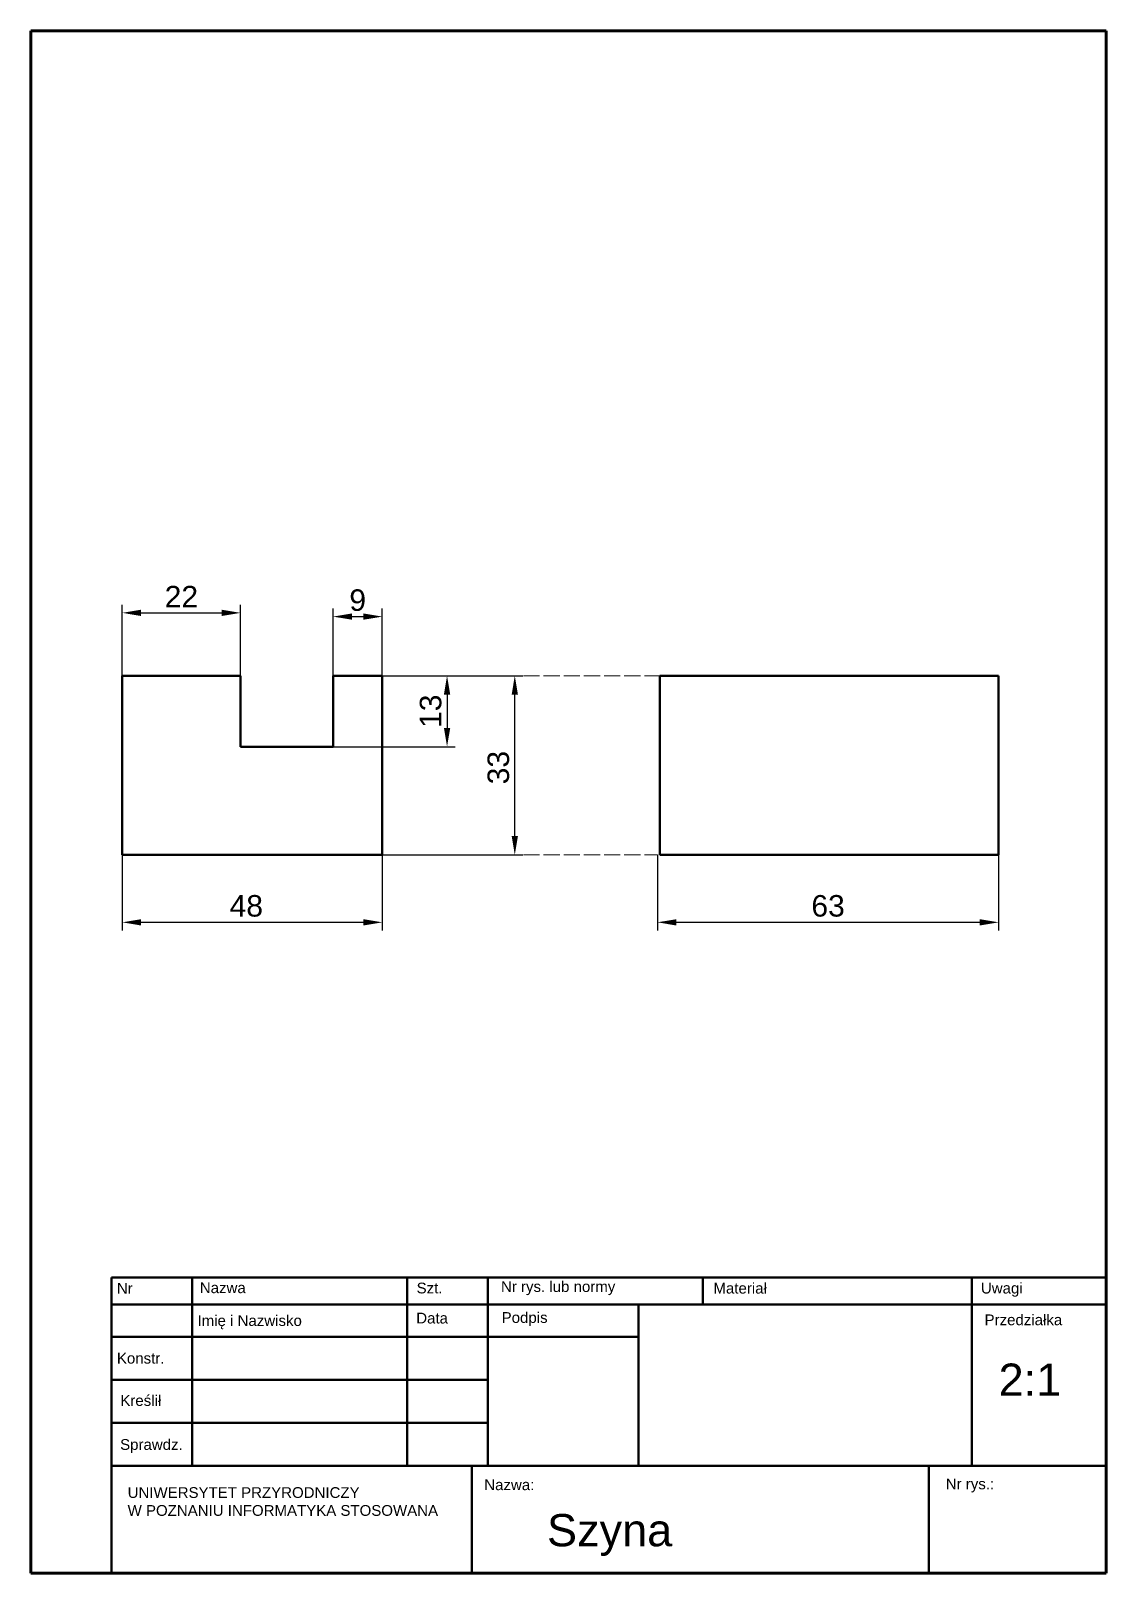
# Model space of a CAD drawing. Header units: millimetres. Extents: x 359 to 559, y 50 to 337.
import ezdxf

# ---------------------------------------------------------------- set-up
doc = ezdxf.new("R2010")
doc.units = ezdxf.units.MM
doc.linetypes.add('ACAD_ISO02W100', pattern=[15, 12, -3])
for name, color, linetype, lineweight in [('linia cienka', 7, 'Continuous', 18), ('linia gruba', 7, 'Continuous', 50), ('linia kreskowa', 7, 'ACAD_ISO02W100', 18), ('linia obramowania', 7, 'Continuous', 70), ('wymiar cienka', 7, 'Continuous', 15)]:
    doc.layers.add(name, color=color, linetype=linetype, lineweight=lineweight)
doc.styles.get("Standard").update_dxf_attribs({"font": 'arial.ttf'})
doc.dimstyles.new('ISO-25', dxfattribs={"dimtxt": 4, "dimasz": 3.5, "dimexe": 1.5, "dimexo": 0, "dimgap": 1, "dimtad": 1, "dimdec": 0, "dimtxsty": 'Standard', "dimcen": 2.5, "dimadec": 0, "dimazin": 0, "dimtfac": 1, "dimtdec": 0, "dimtmove": 0, "dimatfit": 3, "dimfxl": 1, "dimarcsym": 0})

# ---------------------------------------------------------------- blocks, each defined once
blk = doc.blocks.new('*D5')
at = {"layer": 'Defpoints', "color": 0, "transparency": 16777216}
for p in [(376, 183.65), (424.37, 183.65), (424.37, 171.11)]:
    blk.add_point(p, dxfattribs=at)
at = {"layer": 'wymiar cienka', "color": 0, "lineweight": -2, "transparency": 16777216}
for p, q in [((376, 183.65), (376, 169.61)), ((424.37, 183.65), (424.37, 169.61)), ((379.5, 171.11), (420.87, 171.11))]:
    blk.add_line(p, q, dxfattribs=at)
at = {"layer": 'wymiar cienka', "color": 0, "transparency": 16777216}
for points in [[(379.5, 171.69), (379.5, 170.52), (376, 171.11)], [(420.87, 171.69), (420.87, 170.52), (424.37, 171.11)]]:
    blk.add_solid(points, dxfattribs=at)
at = {"layer": 'wymiar cienka', "color": 0, "transparency": 16777216, "insert": (399.07, 174.15), "char_height": 4, "attachment_point": 5}
blk.add_mtext('48', dxfattribs=at)
blk = doc.blocks.new('*D6')
at = {"layer": 'Defpoints', "color": 0, "transparency": 16777216}
for p in [(424.37, 217), (449.01, 217), (424.37, 183.65)]:
    blk.add_point(p, dxfattribs=at)
at = {"layer": 'wymiar cienka', "color": 0, "lineweight": -2, "transparency": 16777216}
for p, q in [((424.37, 217), (450.51, 217)), ((449.01, 187.15), (449.01, 213.5)), ((424.37, 183.65), (450.51, 183.65))]:
    blk.add_line(p, q, dxfattribs=at)
at = {"layer": 'wymiar cienka', "color": 0, "transparency": 16777216}
for points in [[(448.43, 213.5), (449.59, 213.5), (449.01, 217)], [(448.43, 187.15), (449.59, 187.15), (449.01, 183.65)]]:
    blk.add_solid(points, dxfattribs=at)
at = {"layer": 'wymiar cienka', "color": 0, "transparency": 16777216, "insert": (445.97, 199.9), "char_height": 4, "attachment_point": 5, "rotation": 90}
blk.add_mtext('33', dxfattribs=at)
blk = doc.blocks.new('*D7')
at = {"layer": 'Defpoints', "color": 0, "transparency": 16777216}
for p in [(398, 228.7), (376, 217), (398, 217)]:
    blk.add_point(p, dxfattribs=at)
at = {"layer": 'wymiar cienka', "color": 0, "lineweight": -2, "transparency": 16777216}
for p, q in [((376, 217), (376, 230.2)), ((398, 217), (398, 230.2)), ((379.5, 228.7), (394.5, 228.7))]:
    blk.add_line(p, q, dxfattribs=at)
at = {"layer": 'wymiar cienka', "color": 0, "transparency": 16777216}
for points in [[(379.5, 229.28), (379.5, 228.11), (376, 228.7)], [(394.5, 229.28), (394.5, 228.11), (398, 228.7)]]:
    blk.add_solid(points, dxfattribs=at)
at = {"layer": 'wymiar cienka', "color": 0, "transparency": 16777216, "insert": (387, 231.71), "char_height": 4, "attachment_point": 5}
blk.add_mtext('22', dxfattribs=at)
blk = doc.blocks.new('*D8')
at = {"layer": 'Defpoints', "color": 0, "transparency": 16777216}
for p in [(424.37, 217), (415.21, 203.78), (436.41, 203.78)]:
    blk.add_point(p, dxfattribs=at)
at = {"layer": 'wymiar cienka', "color": 0, "lineweight": -2, "transparency": 16777216}
for p, q in [((424.37, 217), (437.91, 217)), ((436.41, 213.5), (436.41, 207.28)), ((415.21, 203.78), (437.91, 203.78))]:
    blk.add_line(p, q, dxfattribs=at)
at = {"layer": 'wymiar cienka', "color": 0, "transparency": 16777216}
for points in [[(435.83, 213.5), (437, 213.5), (436.41, 217)], [(435.83, 207.28), (437, 207.28), (436.41, 203.78)]]:
    blk.add_solid(points, dxfattribs=at)
at = {"layer": 'wymiar cienka', "color": 0, "transparency": 16777216, "insert": (433.37, 210.39), "char_height": 4, "attachment_point": 5, "rotation": 90}
blk.add_mtext('13', dxfattribs=at)
blk = doc.blocks.new('*D9')
at = {"layer": 'Defpoints', "color": 0, "transparency": 16777216}
for p in [(475.56, 183.65), (539, 183.65), (539, 171.11)]:
    blk.add_point(p, dxfattribs=at)
at = {"layer": 'wymiar cienka', "color": 0, "lineweight": -2, "transparency": 16777216}
for p, q in [((475.56, 183.65), (475.56, 169.61)), ((539, 183.65), (539, 169.61)), ((479.06, 171.11), (535.5, 171.11))]:
    blk.add_line(p, q, dxfattribs=at)
at = {"layer": 'wymiar cienka', "color": 0, "transparency": 16777216}
for points in [[(479.06, 171.69), (479.06, 170.52), (475.56, 171.11)], [(535.5, 171.69), (535.5, 170.52), (539, 171.11)]]:
    blk.add_solid(points, dxfattribs=at)
at = {"layer": 'wymiar cienka', "color": 0, "transparency": 16777216, "insert": (507.28, 174.15), "char_height": 4, "attachment_point": 5}
blk.add_mtext('63', dxfattribs=at)
blk = doc.blocks.new('*D62')
at = {"layer": 'Defpoints', "color": 0, "transparency": 16777216}
for p in [(424.37, 228), (415.21, 217), (424.37, 217)]:
    blk.add_point(p, dxfattribs=at)
at = {"layer": 'wymiar cienka', "color": 0, "lineweight": -2, "transparency": 16777216}
for p, q in [((415.21, 217), (415.21, 229.5)), ((418.71, 228), (420.87, 228)), ((424.37, 217), (424.37, 229.5))]:
    blk.add_line(p, q, dxfattribs=at)
at = {"layer": 'wymiar cienka', "color": 0, "transparency": 16777216}
for points in [[(418.71, 228.58), (418.71, 227.42), (415.21, 228)], [(420.87, 228.58), (420.87, 227.42), (424.37, 228)]]:
    blk.add_solid(points, dxfattribs=at)
at = {"layer": 'wymiar cienka', "color": 0, "transparency": 16777216, "insert": (419.79, 231.04), "char_height": 4, "attachment_point": 5}
blk.add_mtext('9', dxfattribs=at)

msp = doc.modelspace()

# ---------------------------------------------------------------- linework, layer by layer
at = {"layer": 'linia cienka'}
for p, q in [((424.37, 217), (415.21, 217)), ((415.21, 217), (415.21, 203.78)), ((424.37, 183.65), (424.37, 217)), ((476.01, 217), (476.01, 183.65)), ((415.21, 203.78), (403, 203.78)), ((378.58, 183.65), (424.37, 183.65)), ((389, 105), (429, 105)), ((429, 105), (444, 105)), ((444, 105), (484, 105)), ((559, 105), (534, 105)), ((559, 105), (559, 100)), ((389, 100), (389, 100)), ((389, 100), (389, 70)), ((484, 100), (472, 100)), ((472, 100), (484, 100)), ((559, 100), (559, 100)), ((374, 86), (374, 94)), ((374, 78), (374, 86)), ((374, 70), (374, 78)), ((374, 50), (374, 70)), ((444, 70), (441, 70)), ((534, 70), (526, 70)), ((559, 50), (374, 50)), ((374, 50), (374, 50)), ((374, 50), (374, 50))]:
    msp.add_line(p, q, dxfattribs=at)
at = {"layer": 'linia gruba'}
for p, q in [((398, 217), (376, 217)), ((376, 217), (376, 183.65)), ((398, 203.78), (398, 217)), ((424.37, 217), (415.21, 217)), ((415.21, 217), (415.21, 203.78)), ((424.37, 183.65), (424.37, 217)), ((539, 217), (476.01, 217)), ((476.01, 217), (476.01, 183.65)), ((539, 183.65), (539, 217)), ((415.21, 203.78), (398, 203.78)), ((376, 183.65), (424.37, 183.65)), ((476.01, 183.65), (539, 183.65)), ((374, 50), (374, 105)), ((374, 105), (559, 105)), ((389, 70), (389, 105)), ((429, 105), (429, 70)), ((444, 105), (444, 70)), ((484, 100), (484, 105)), ((534, 105), (534, 70)), ((559, 100), (374, 100)), ((374, 100), (389, 100)), ((472, 100), (472, 70)), ((374, 94), (444, 94)), ((444, 94), (472, 94)), ((374, 86), (444, 86)), ((374, 78), (444, 78)), ((374, 70), (559, 70)), ((441, 70), (441, 50)), ((526, 70), (526, 50))]:
    msp.add_line(p, q, dxfattribs=at)
at = {"layer": 'linia kreskowa', "ltscale": 0.25}
for p, q in [((424.37, 217), (476.01, 217)), ((424.37, 183.65), (475.56, 183.65))]:
    msp.add_line(p, q, dxfattribs=at)
at = {"layer": 'linia obramowania'}
for p, q in [((559, 337), (359, 337)), ((359, 337), (359, 50)), ((559, 50), (559, 337)), ((359, 50), (559, 50))]:
    msp.add_line(p, q, dxfattribs=at)

# ---------------------------------------------------------------- texts
at = {"attachment_point": 1}
for s, width, insert, char_height in [('2:1', 14, (539, 89), 6), ('UNIWERSYTET PRZYRODNICZY\\PW POZNANIU INFORMATYKA STOSOWANA ', 61, (377, 66), 2), ('Szyna', 104, (455, 61), 6)]:
    msp.add_mtext_dynamic_manual_height_columns(s, width=width, gutter_width=10, heights=[0], dxfattribs=dict(at, insert=insert, char_height=char_height))
at = {"layer": 'linia cienka'}
for s, p in [('Nr', (375, 102)), ('Nazwa', (390.43, 102.11)), ('Szt.', (430.75, 102.06)), ('Nr rys. lub normy', (446.44, 102.33)), ('Materiał', (485.96, 102.03)), ('Uwagi', (535.71, 102.04)), ('Imię i Nazwisko', (390, 96)), ('Data', (430.68, 96.46)), ('Podpis', (446.57, 96.57)), ('Przedziałka', (536.39, 96.14)), ('Konstr.', (375, 89)), ('Kreślił', (375.64, 81.13)), ('Sprawdz.', (375.6, 72.94)), ('Nazwa:', (443.33, 65.45)), ('Nr rys.:', (529.17, 65.61))]:
    msp.add_text(s, height=2, dxfattribs=at).set_placement(p)

# ---------------------------------------------------------------- dimensions: what is measured, and where the dimension line sits
at = {"layer": 'wymiar cienka'}
for base, p1, p2, picture, middle in [((398, 228.7), (376, 217), (398, 217), '*D7', (387, 231.71)), ((424.37, 228), (415.21, 217), (424.37, 217), '*D62', (419.79, 231.04)), ((539, 171.11), (475.56, 183.65), (539, 183.65), '*D9', (507.28, 174.15))]:
    dim = msp.add_linear_dim(base=base, p1=p1, p2=p2, dimstyle='ISO-25', dxfattribs=at)
    dim.commit()
    dim.dimension.update_dxf_attribs({"geometry": picture, "text_midpoint": middle})
for base, p1, p2, picture, middle in [((436.41, 203.78), (424.37, 217), (415.21, 203.78), '*D8', (436.41, 210.39)), ((449.01, 217), (424.37, 183.65), (424.37, 217), '*D6', (449.01, 199.9))]:
    dim = msp.add_linear_dim(base=base, p1=p1, p2=p2, angle=90, dimstyle='ISO-25', dxfattribs=at)
    dim.commit()
    dim.dimension.update_dxf_attribs({"geometry": picture, "text_midpoint": middle, "dimtype": 160})
dim = msp.add_linear_dim(base=(424.37, 171.11), p1=(376, 183.65), p2=(424.37, 183.65), dimstyle='ISO-25', dxfattribs=at)
dim.commit()
dim.dimension.update_dxf_attribs({"geometry": '*D5', "text_midpoint": (399.07, 171.11), "dimtype": 160})

doc.saveas('drawing.dxf')
